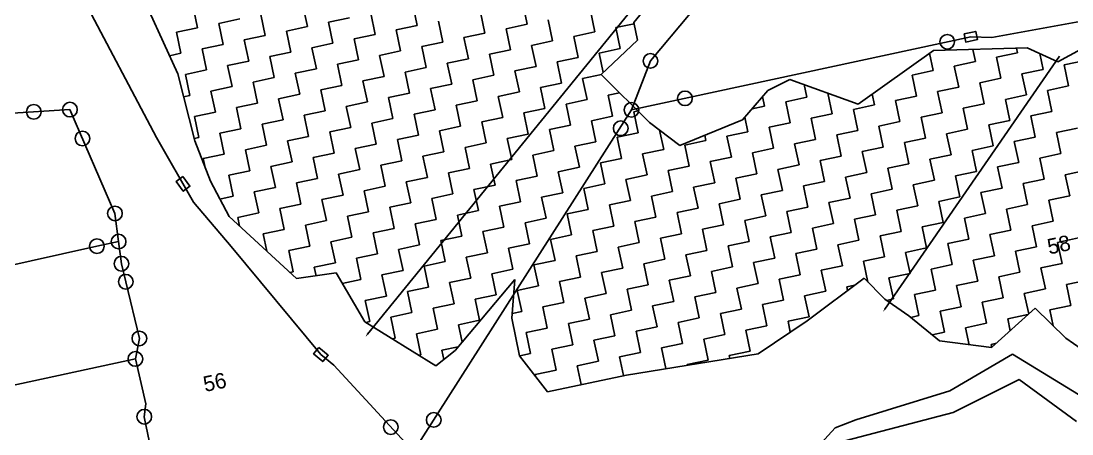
# Model space of a CAD drawing. Header units: metres. Extents: x 353726 to 355880, y 1748954 to 1750743.
# Drawn here: x 355075 to 355580, y 1750173 to 1750372 of the extents above; entities that cross this region are included whole.
import ezdxf
from ezdxf.enums import TextEntityAlignment as Align

# ---------------------------------------------------------------- set-up
doc = ezdxf.new("R2010")
doc.units = ezdxf.units.M
doc.header["$MEASUREMENT"] = 0
for name, color, linetype in [('POLY_HATCH', 12, 'Continuous'), ('POLY_PARCEL', 6, 'Continuous'), ('POLY_WATER', 4, 'Continuous'), ('SYM_ARROW', 1, 'Continuous'), ('TEXT_PARCEL', 7, 'Continuous'), ('V_BOUND_LINE', 7, 'Continuous')]:
    doc.layers.add(name, color=color, linetype=linetype)
doc.styles.add('kruti dev 050', font='')
doc.styles.get('kruti dev 050').set_extended_font_data('Kruti Dev 050')

msp = doc.modelspace()

# ---------------------------------------------------------------- linework, layer by layer
for points in [[(355527.94, 1750365.4), (355533.58, 1750366.59), (355534.4, 1750362.69), (355528.76, 1750361.5)], [(355152.41, 1750296.77), (355155.86, 1750292.15), (355152.67, 1750289.76), (355149.22, 1750294.38)], [(355217.93, 1750214.61), (355222.34, 1750210.89), (355219.77, 1750207.84), (355215.37, 1750211.56)]]:
    msp.add_lwpolyline(points, close=True)
for centre in [(355519.88, 1750361.61), (355377.23, 1750352.45), (355393.82, 1750334.43), (355080.87, 1750327.93), (355098.23, 1750329.01), (355368.12, 1750328.89), (355362.95, 1750320.03), (355104.26, 1750315.11), (355119.88, 1750279.08), (355121.62, 1750265.53), (355111.19, 1750263.33), (355123, 1750254.89), (355125.06, 1750246.23), (355131.59, 1750218.94), (355129.68, 1750209.09), (355133.97, 1750181.32), (355273.08, 1750179.77), (355252.45, 1750176.31)]:
    msp.add_circle(centre, 3.52)
at = {"layer": 'POLY_HATCH'}
for p, q in [((355369.26, 1750370.88), (355380.55, 1750384.76)), ((355136.27, 1750376.37), (355150.1, 1750346.14)), ((355371.04, 1750362.46), (355369.26, 1750370.88)), ((355598.75, 1750366.13), (355573.1, 1750351.95)), ((355353.55, 1750345.91), (355371.04, 1750362.46)), ((355558.22, 1750358.74), (355513.21, 1750357.42)), ((355573.1, 1750351.95), (355558.22, 1750358.74)), ((355513.21, 1750357.42), (355477.13, 1750331.69)), ((355150.1, 1750346.14), (355158.24, 1750314.04)), ((355376.72, 1750322.75), (355353.55, 1750345.91)), ((355444.25, 1750343.43), (355433.65, 1750338.27)), ((355477.13, 1750331.69), (355444.25, 1750343.43)), ((355433.65, 1750338.27), (355421.46, 1750324.02)), ((355421.46, 1750324.02), (355391.3, 1750311.81)), ((355391.3, 1750311.81), (355376.72, 1750322.75)), ((355158.24, 1750314.04), (355165.72, 1750294.65)), ((355165.72, 1750294.65), (355174.73, 1750277.61)), ((355174.73, 1750277.61), (355207.05, 1750247.78)), ((355207.05, 1750247.78), (355226.13, 1750250.45)), ((355226.13, 1750250.45), (355239.89, 1750226.98)), ((355283.43, 1750213.17), (355312.1, 1750247.32)), ((355312.1, 1750247.32), (355310.54, 1750228.68)), ((355452.51, 1750227.47), (355479.9, 1750247.87)), ((355479.9, 1750247.87), (355489.94, 1750237.81)), ((355489.94, 1750237.81), (355501.37, 1750229.88)), ((355541.18, 1750214.54), (355562.15, 1750233.58)), ((355562.15, 1750233.58), (355576.81, 1750219.02)), ((355239.89, 1750226.98), (355274.16, 1750205.8)), ((355310.54, 1750228.68), (355314.35, 1750210.61)), ((355429.05, 1750211.56), (355452.51, 1750227.47)), ((355501.37, 1750229.88), (355516.12, 1750217.77)), ((355516.12, 1750217.77), (355541.18, 1750214.54)), ((355576.81, 1750219.02), (355598.26, 1750204.07)), ((355274.16, 1750205.8), (355283.43, 1750213.17)), ((355314.35, 1750210.61), (355327.75, 1750193.34)), ((355365.68, 1750201.36), (355429.05, 1750211.56)), ((355327.75, 1750193.34), (355365.68, 1750201.36))]:
    msp.add_line(p, q, dxfattribs=at)
at = {"layer": 'POLY_HATCH', "linetype": 'Continuous'}
for p, q in [((355159.59, 1750368.34), (355157.45, 1750378.47)), ((355212.38, 1750368.91), (355210.24, 1750379.04)), ((355265.17, 1750369.47), (355263.03, 1750379.6)), ((355317.96, 1750370.04), (355315.82, 1750380.17)), ((355192.12, 1750364.63), (355189.98, 1750374.76)), ((355244.91, 1750365.2), (355242.77, 1750375.33)), ((355297.7, 1750365.76), (355295.56, 1750375.89)), ((355350.49, 1750366.33), (355348.35, 1750376.46)), ((355149.46, 1750366.2), (355159.59, 1750368.34)), ((355169.72, 1750370.48), (355179.85, 1750372.62)), ((355171.86, 1750360.35), (355169.72, 1750370.48)), ((355202.25, 1750366.77), (355212.38, 1750368.91)), ((355222.51, 1750371.05), (355232.64, 1750373.19)), ((355224.65, 1750360.92), (355222.51, 1750371.05)), ((355255.04, 1750367.33), (355265.17, 1750369.47)), ((355277.44, 1750361.48), (355275.3, 1750371.61)), ((355307.83, 1750367.9), (355317.96, 1750370.04)), ((355330.23, 1750362.05), (355328.09, 1750372.18)), ((355360.62, 1750368.47), (355369.38, 1750370.32)), ((355362.76, 1750358.34), (355360.62, 1750368.47)), ((355151.6, 1750356.07), (355149.46, 1750366.2)), ((355181.99, 1750362.49), (355192.12, 1750364.63)), ((355204.39, 1750356.64), (355202.25, 1750366.77)), ((355234.78, 1750363.06), (355244.91, 1750365.2)), ((355257.18, 1750357.21), (355255.04, 1750367.33)), ((355287.57, 1750363.62), (355297.7, 1750365.76)), ((355289.71, 1750353.49), (355287.57, 1750363.62)), ((355309.97, 1750357.77), (355307.83, 1750367.9)), ((355340.36, 1750364.19), (355350.49, 1750366.33)), ((355342.5, 1750354.06), (355340.36, 1750364.19)), ((355161.73, 1750358.21), (355171.86, 1750360.35)), ((355184.13, 1750352.36), (355181.99, 1750362.49)), ((355214.52, 1750358.78), (355224.65, 1750360.92)), ((355216.66, 1750348.65), (355214.52, 1750358.78)), ((355236.92, 1750352.93), (355234.78, 1750363.06)), ((355267.31, 1750359.34), (355277.44, 1750361.48)), ((355269.45, 1750349.21), (355267.31, 1750359.34)), ((355320.1, 1750359.91), (355330.23, 1750362.05)), ((355322.24, 1750349.78), (355320.1, 1750359.91)), ((355352.63, 1750356.2), (355362.76, 1750358.34)), ((355553.65, 1750356.34), (355553.18, 1750358.59)), ((355146.09, 1750354.9), (355151.6, 1750356.07)), ((355163.87, 1750348.08), (355161.73, 1750358.21)), ((355194.26, 1750354.5), (355204.39, 1750356.64)), ((355196.4, 1750344.37), (355194.26, 1750354.5)), ((355247.05, 1750355.07), (355257.18, 1750357.21)), ((355249.19, 1750344.94), (355247.05, 1750355.07)), ((355279.58, 1750351.35), (355289.71, 1750353.49)), ((355299.84, 1750355.63), (355309.97, 1750357.77)), ((355301.98, 1750345.5), (355299.84, 1750355.63)), ((355332.37, 1750351.92), (355342.5, 1750354.06)), ((355354.59, 1750346.9), (355352.63, 1750356.2)), ((355513.13, 1750347.78), (355511.38, 1750356.11)), ((355533.39, 1750352.06), (355532.15, 1750357.97)), ((355543.52, 1750354.2), (355553.65, 1750356.34)), ((355545.66, 1750344.07), (355543.52, 1750354.2)), ((355565.92, 1750348.35), (355564.32, 1750355.96)), ((355174, 1750350.22), (355184.13, 1750352.36)), ((355176.14, 1750340.09), (355174, 1750350.22)), ((355206.53, 1750346.51), (355216.66, 1750348.65)), ((355226.79, 1750350.79), (355236.92, 1750352.93)), ((355228.93, 1750340.66), (355226.79, 1750350.79)), ((355259.32, 1750347.08), (355269.45, 1750349.21)), ((355281.72, 1750341.22), (355279.58, 1750351.35)), ((355312.11, 1750347.64), (355322.24, 1750349.78)), ((355334.51, 1750341.79), (355332.37, 1750351.92)), ((355523.26, 1750349.92), (355533.39, 1750352.06)), ((355525.4, 1750339.79), (355523.26, 1750349.92)), ((355555.79, 1750346.21), (355565.92, 1750348.35)), ((355576.05, 1750350.49), (355586.18, 1750352.63)), ((355578.19, 1750340.36), (355576.05, 1750350.49)), ((355153.74, 1750345.94), (355163.87, 1750348.08)), ((355155.88, 1750335.81), (355153.74, 1750345.94)), ((355186.27, 1750342.23), (355196.4, 1750344.37)), ((355208.67, 1750336.38), (355206.53, 1750346.51)), ((355239.06, 1750342.8), (355249.19, 1750344.94)), ((355261.46, 1750336.95), (355259.32, 1750347.08)), ((355291.85, 1750343.36), (355301.98, 1750345.5)), ((355293.99, 1750333.23), (355291.85, 1750343.36)), ((355314.25, 1750337.51), (355312.11, 1750347.64)), ((355344.64, 1750343.93), (355353.63, 1750345.83)), ((355346.78, 1750333.8), (355344.64, 1750343.93)), ((355503, 1750345.64), (355513.13, 1750347.78)), ((355505.14, 1750335.51), (355503, 1750345.64)), ((355535.53, 1750341.93), (355545.66, 1750344.07)), ((355557.93, 1750336.08), (355555.79, 1750346.21)), ((355166.01, 1750337.95), (355176.14, 1750340.09)), ((355188.41, 1750332.1), (355186.27, 1750342.23)), ((355218.8, 1750338.52), (355228.93, 1750340.66)), ((355220.94, 1750328.39), (355218.8, 1750338.52)), ((355241.2, 1750332.67), (355239.06, 1750342.8)), ((355271.59, 1750339.08), (355281.72, 1750341.22)), ((355273.73, 1750328.96), (355271.59, 1750339.08)), ((355324.38, 1750339.65), (355334.51, 1750341.79)), ((355326.52, 1750329.52), (355324.38, 1750339.65)), ((355452.36, 1750334.94), (355451.08, 1750341)), ((355515.27, 1750337.65), (355525.4, 1750339.79)), ((355537.67, 1750331.8), (355535.53, 1750341.93)), ((355568.06, 1750338.22), (355578.19, 1750340.36)), ((355570.2, 1750328.09), (355568.06, 1750338.22)), ((355152.88, 1750335.17), (355155.88, 1750335.81)), ((355168.15, 1750327.82), (355166.01, 1750337.95)), ((355198.54, 1750334.24), (355208.67, 1750336.38)), ((355200.68, 1750324.11), (355198.54, 1750334.24)), ((355251.33, 1750334.81), (355261.46, 1750336.95)), ((355253.47, 1750324.68), (355251.33, 1750334.81)), ((355283.86, 1750331.09), (355293.99, 1750333.23)), ((355304.12, 1750335.37), (355314.25, 1750337.51)), ((355306.26, 1750325.24), (355304.12, 1750335.37)), ((355336.65, 1750331.66), (355346.78, 1750333.8)), ((355356.91, 1750335.94), (355362.36, 1750337.1)), ((355359.05, 1750325.81), (355356.91, 1750335.94)), ((355432.1, 1750330.66), (355431.11, 1750335.31)), ((355442.23, 1750332.8), (355452.36, 1750334.94)), ((355464.63, 1750326.95), (355462.52, 1750336.91)), ((355484.88, 1750331.23), (355483.79, 1750336.44)), ((355495.01, 1750333.37), (355505.14, 1750335.51)), ((355497.15, 1750323.24), (355495.01, 1750333.37)), ((355517.41, 1750327.52), (355515.27, 1750337.65)), ((355547.8, 1750333.94), (355557.93, 1750336.08)), ((355549.94, 1750323.81), (355547.8, 1750333.94)), ((355178.28, 1750329.96), (355188.41, 1750332.1)), ((355180.42, 1750319.83), (355178.28, 1750329.96)), ((355210.81, 1750326.25), (355220.94, 1750328.39)), ((355231.07, 1750330.53), (355241.2, 1750332.67)), ((355233.21, 1750320.4), (355231.07, 1750330.53)), ((355263.6, 1750326.82), (355273.73, 1750328.96)), ((355286, 1750320.96), (355283.86, 1750331.09)), ((355316.39, 1750327.38), (355326.52, 1750329.52)), ((355338.79, 1750321.53), (355336.65, 1750331.66)), ((355369.18, 1750327.95), (355371.1, 1750328.36)), ((355371.32, 1750317.82), (355369.18, 1750327.95)), ((355426.05, 1750329.38), (355432.1, 1750330.66)), ((355444.37, 1750322.67), (355442.23, 1750332.8)), ((355474.75, 1750329.09), (355484.88, 1750331.23)), ((355476.89, 1750318.96), (355474.75, 1750329.09)), ((355527.54, 1750329.66), (355537.67, 1750331.8)), ((355529.68, 1750319.53), (355527.54, 1750329.66)), ((355560.07, 1750325.95), (355570.2, 1750328.09)), ((355158.02, 1750325.68), (355168.15, 1750327.82)), ((355160.16, 1750315.55), (355158.02, 1750325.68)), ((355190.55, 1750321.97), (355200.68, 1750324.11)), ((355212.95, 1750316.12), (355210.81, 1750326.25)), ((355243.34, 1750322.54), (355253.47, 1750324.68)), ((355265.74, 1750316.69), (355263.6, 1750326.82)), ((355296.13, 1750323.1), (355306.26, 1750325.24)), ((355298.27, 1750312.97), (355296.13, 1750323.1)), ((355318.53, 1750317.25), (355316.39, 1750327.38)), ((355348.92, 1750323.67), (355359.05, 1750325.81)), ((355351.06, 1750313.54), (355348.92, 1750323.67)), ((355424.11, 1750318.39), (355422.63, 1750325.39)), ((355454.5, 1750324.81), (355464.63, 1750326.95)), ((355456.63, 1750314.68), (355454.5, 1750324.81)), ((355487.02, 1750321.1), (355497.15, 1750323.24)), ((355507.28, 1750325.38), (355517.41, 1750327.52)), ((355509.42, 1750315.25), (355507.28, 1750325.38)), ((355539.81, 1750321.67), (355549.94, 1750323.81)), ((355562.21, 1750315.82), (355560.07, 1750325.95)), ((355170.29, 1750317.69), (355180.42, 1750319.83)), ((355192.69, 1750311.84), (355190.55, 1750321.97)), ((355223.08, 1750318.26), (355233.21, 1750320.4)), ((355225.22, 1750308.13), (355223.08, 1750318.26)), ((355245.48, 1750312.41), (355243.34, 1750322.54)), ((355275.87, 1750318.83), (355286, 1750320.96)), ((355278.01, 1750308.7), (355275.87, 1750318.83)), ((355328.66, 1750319.39), (355338.79, 1750321.53)), ((355330.8, 1750309.26), (355328.66, 1750319.39)), ((355383.59, 1750309.83), (355381.64, 1750319.06)), ((355413.98, 1750316.25), (355424.11, 1750318.39)), ((355434.24, 1750320.53), (355444.37, 1750322.67)), ((355436.37, 1750310.4), (355434.24, 1750320.53)), ((355466.76, 1750316.82), (355476.89, 1750318.96)), ((355489.16, 1750310.97), (355487.02, 1750321.1)), ((355519.55, 1750317.39), (355529.68, 1750319.53)), ((355541.95, 1750311.54), (355539.81, 1750321.67)), ((355572.34, 1750317.96), (355582.47, 1750320.1)), ((355574.48, 1750307.83), (355572.34, 1750317.96)), ((355157.97, 1750315.09), (355160.16, 1750315.55)), ((355172.43, 1750307.56), (355170.29, 1750317.69)), ((355202.82, 1750313.98), (355212.95, 1750316.12)), ((355204.96, 1750303.85), (355202.82, 1750313.98)), ((355255.61, 1750314.55), (355265.74, 1750316.69)), ((355257.75, 1750304.42), (355255.61, 1750314.55)), ((355288.14, 1750310.83), (355298.27, 1750312.97)), ((355308.4, 1750315.11), (355318.53, 1750317.25)), ((355310.54, 1750304.98), (355308.4, 1750315.11)), ((355340.93, 1750311.4), (355351.06, 1750313.54)), ((355361.19, 1750315.68), (355371.32, 1750317.82)), ((355363.33, 1750305.55), (355361.19, 1750315.68)), ((355393.72, 1750311.97), (355403.85, 1750314.11)), ((355403.85, 1750314.11), (355403.31, 1750316.67)), ((355416.12, 1750306.12), (355413.98, 1750316.25)), ((355446.5, 1750312.54), (355456.63, 1750314.68)), ((355468.9, 1750306.69), (355466.76, 1750316.82)), ((355499.29, 1750313.11), (355509.42, 1750315.25)), ((355501.43, 1750302.98), (355499.29, 1750313.11)), ((355521.69, 1750307.26), (355519.55, 1750317.39)), ((355552.08, 1750313.68), (355562.21, 1750315.82)), ((355554.22, 1750303.55), (355552.08, 1750313.68)), ((355182.56, 1750309.7), (355192.69, 1750311.84)), ((355184.7, 1750299.57), (355182.56, 1750309.7)), ((355215.09, 1750305.99), (355225.22, 1750308.13)), ((355235.35, 1750310.27), (355245.48, 1750312.41)), ((355237.49, 1750300.14), (355235.35, 1750310.27)), ((355267.88, 1750306.56), (355278.01, 1750308.7)), ((355290.28, 1750300.71), (355288.14, 1750310.83)), ((355320.67, 1750307.12), (355330.8, 1750309.26)), ((355343.07, 1750301.27), (355340.93, 1750311.4)), ((355373.46, 1750307.69), (355383.59, 1750309.83)), ((355395.86, 1750301.84), (355393.72, 1750311.97)), ((355426.25, 1750308.26), (355436.37, 1750310.4)), ((355428.38, 1750298.13), (355426.25, 1750308.26)), ((355448.64, 1750302.41), (355446.5, 1750312.54)), ((355479.03, 1750308.83), (355489.16, 1750310.97)), ((355481.17, 1750298.7), (355479.03, 1750308.83)), ((355531.82, 1750309.4), (355541.95, 1750311.54)), ((355533.96, 1750299.27), (355531.82, 1750309.4)), ((355564.35, 1750305.69), (355574.48, 1750307.83)), ((355162.3, 1750305.42), (355172.43, 1750307.56)), ((355163.19, 1750301.2), (355162.3, 1750305.42)), ((355194.83, 1750301.71), (355204.96, 1750303.85)), ((355217.23, 1750295.86), (355215.09, 1750305.99)), ((355247.62, 1750302.28), (355257.75, 1750304.42)), ((355270.02, 1750296.43), (355267.88, 1750306.56)), ((355300.41, 1750302.84), (355310.54, 1750304.98)), ((355302.55, 1750292.71), (355300.41, 1750302.84)), ((355322.81, 1750296.99), (355320.67, 1750307.12)), ((355353.2, 1750303.41), (355363.33, 1750305.55)), ((355355.34, 1750293.28), (355353.2, 1750303.41)), ((355375.6, 1750297.56), (355373.46, 1750307.69)), ((355405.99, 1750303.98), (355416.12, 1750306.12)), ((355408.12, 1750293.85), (355405.99, 1750303.98)), ((355458.77, 1750304.55), (355468.9, 1750306.69)), ((355460.91, 1750294.42), (355458.77, 1750304.55)), ((355491.3, 1750300.84), (355501.43, 1750302.98)), ((355511.56, 1750305.12), (355521.69, 1750307.26)), ((355513.7, 1750294.99), (355511.56, 1750305.12)), ((355544.09, 1750301.41), (355554.22, 1750303.55)), ((355566.49, 1750295.56), (355564.35, 1750305.69)), ((355174.57, 1750297.43), (355184.7, 1750299.57)), ((355196.97, 1750291.58), (355194.83, 1750301.71)), ((355227.36, 1750298), (355237.49, 1750300.14)), ((355229.5, 1750287.87), (355227.36, 1750298)), ((355249.76, 1750292.15), (355247.62, 1750302.28)), ((355280.15, 1750298.57), (355290.28, 1750300.71)), ((355282.29, 1750288.44), (355280.15, 1750298.57)), ((355332.94, 1750299.13), (355343.07, 1750301.27)), ((355335.08, 1750289), (355332.94, 1750299.13)), ((355385.73, 1750299.7), (355395.86, 1750301.84)), ((355387.87, 1750289.57), (355385.73, 1750299.7)), ((355418.25, 1750295.99), (355428.38, 1750298.13)), ((355438.51, 1750300.27), (355448.64, 1750302.41)), ((355440.65, 1750290.14), (355438.51, 1750300.27)), ((355471.04, 1750296.56), (355481.17, 1750298.7)), ((355493.44, 1750290.71), (355491.3, 1750300.84)), ((355523.83, 1750297.13), (355533.96, 1750299.27)), ((355546.23, 1750291.28), (355544.09, 1750301.41)), ((355576.62, 1750297.7), (355586.75, 1750299.84)), ((355578.76, 1750287.57), (355576.62, 1750297.7)), ((355176.71, 1750287.3), (355174.57, 1750297.43)), ((355207.1, 1750293.72), (355217.23, 1750295.86)), ((355209.24, 1750283.59), (355207.1, 1750293.72)), ((355259.89, 1750294.29), (355270.02, 1750296.43)), ((355262.03, 1750284.16), (355259.89, 1750294.29)), ((355292.42, 1750290.58), (355302.55, 1750292.71)), ((355312.68, 1750294.85), (355322.81, 1750296.99)), ((355314.82, 1750284.72), (355312.68, 1750294.85)), ((355345.21, 1750291.14), (355355.34, 1750293.28)), ((355365.47, 1750295.42), (355375.6, 1750297.56)), ((355367.61, 1750285.29), (355365.47, 1750295.42)), ((355398, 1750291.71), (355408.12, 1750293.85)), ((355420.39, 1750285.86), (355418.25, 1750295.99)), ((355450.78, 1750292.28), (355460.91, 1750294.42)), ((355473.18, 1750286.43), (355471.04, 1750296.56)), ((355503.57, 1750292.85), (355513.7, 1750294.99)), ((355505.71, 1750282.72), (355503.57, 1750292.85)), ((355525.97, 1750287), (355523.83, 1750297.13)), ((355556.36, 1750293.42), (355566.49, 1750295.56)), ((355558.5, 1750283.29), (355556.36, 1750293.42)), ((355186.84, 1750289.44), (355196.97, 1750291.58)), ((355188.98, 1750279.31), (355186.84, 1750289.44)), ((355219.37, 1750285.73), (355229.5, 1750287.87)), ((355239.63, 1750290.01), (355249.76, 1750292.15)), ((355241.77, 1750279.88), (355239.63, 1750290.01)), ((355272.16, 1750286.3), (355282.29, 1750288.44)), ((355294.56, 1750280.45), (355292.42, 1750290.58)), ((355324.95, 1750286.86), (355335.08, 1750289)), ((355347.35, 1750281.01), (355345.21, 1750291.14)), ((355377.74, 1750287.43), (355387.87, 1750289.57)), ((355400.13, 1750281.58), (355398, 1750291.71)), ((355430.52, 1750288), (355440.65, 1750290.14)), ((355432.66, 1750277.87), (355430.52, 1750288)), ((355452.92, 1750282.15), (355450.78, 1750292.28)), ((355483.31, 1750288.57), (355493.44, 1750290.71)), ((355485.45, 1750278.44), (355483.31, 1750288.57)), ((355536.1, 1750289.14), (355546.23, 1750291.28)), ((355538.24, 1750279.01), (355536.1, 1750289.14)), ((355568.63, 1750285.43), (355578.76, 1750287.57)), ((355170.32, 1750285.95), (355176.71, 1750287.3)), ((355199.11, 1750281.45), (355209.24, 1750283.59)), ((355221.51, 1750275.6), (355219.37, 1750285.73)), ((355251.9, 1750282.02), (355262.03, 1750284.16)), ((355274.3, 1750276.17), (355272.16, 1750286.3)), ((355304.69, 1750282.58), (355314.82, 1750284.72)), ((355306.83, 1750272.45), (355304.69, 1750282.58)), ((355327.09, 1750276.73), (355324.95, 1750286.86)), ((355357.48, 1750283.15), (355367.61, 1750285.29)), ((355359.62, 1750273.02), (355357.48, 1750283.15)), ((355379.87, 1750277.3), (355377.74, 1750287.43)), ((355410.26, 1750283.72), (355420.39, 1750285.86)), ((355412.4, 1750273.59), (355410.26, 1750283.72)), ((355463.05, 1750284.29), (355473.18, 1750286.43)), ((355465.19, 1750274.16), (355463.05, 1750284.29)), ((355495.58, 1750280.58), (355505.71, 1750282.72)), ((355515.84, 1750284.86), (355525.97, 1750287)), ((355517.98, 1750274.73), (355515.84, 1750284.86)), ((355548.37, 1750281.15), (355558.5, 1750283.29)), ((355570.77, 1750275.3), (355568.63, 1750285.43)), ((355178.85, 1750277.17), (355188.98, 1750279.31)), ((355201.25, 1750271.32), (355199.11, 1750281.45)), ((355231.64, 1750277.74), (355241.77, 1750279.88)), ((355233.78, 1750267.61), (355231.64, 1750277.74)), ((355254.04, 1750271.89), (355251.9, 1750282.02)), ((355284.43, 1750278.31), (355294.56, 1750280.45)), ((355286.57, 1750268.18), (355284.43, 1750278.31)), ((355337.22, 1750278.87), (355347.35, 1750281.01)), ((355339.36, 1750268.74), (355337.22, 1750278.87)), ((355390, 1750279.44), (355400.13, 1750281.58)), ((355392.14, 1750269.31), (355390, 1750279.44)), ((355422.53, 1750275.73), (355432.66, 1750277.87)), ((355442.79, 1750280.01), (355452.92, 1750282.15)), ((355444.93, 1750269.88), (355442.79, 1750280.01)), ((355475.32, 1750276.3), (355485.45, 1750278.44)), ((355497.72, 1750270.45), (355495.58, 1750280.58)), ((355528.11, 1750276.87), (355538.24, 1750279.01)), ((355550.51, 1750271.02), (355548.37, 1750281.15)), ((355179.73, 1750273), (355178.85, 1750277.17)), ((355211.38, 1750273.46), (355221.51, 1750275.6)), ((355213.52, 1750263.33), (355211.38, 1750273.46)), ((355264.17, 1750274.03), (355274.3, 1750276.17)), ((355266.31, 1750263.9), (355264.17, 1750274.03)), ((355296.7, 1750270.32), (355306.83, 1750272.45)), ((355316.96, 1750274.59), (355327.09, 1750276.73)), ((355319.1, 1750264.46), (355316.96, 1750274.59)), ((355349.49, 1750270.88), (355359.62, 1750273.02)), ((355369.75, 1750275.16), (355379.87, 1750277.3)), ((355371.88, 1750265.03), (355369.75, 1750275.16)), ((355402.27, 1750271.45), (355412.4, 1750273.59)), ((355424.67, 1750265.6), (355422.53, 1750275.73)), ((355455.06, 1750272.02), (355465.19, 1750274.16)), ((355477.46, 1750266.17), (355475.32, 1750276.3)), ((355507.85, 1750272.59), (355517.98, 1750274.73)), ((355509.99, 1750262.46), (355507.85, 1750272.59)), ((355530.25, 1750266.74), (355528.11, 1750276.87)), ((355560.64, 1750273.16), (355570.77, 1750275.3)), ((355562.78, 1750263.03), (355560.64, 1750273.16)), ((355191.12, 1750269.18), (355201.25, 1750271.32)), ((355192.87, 1750260.87), (355191.12, 1750269.18)), ((355223.65, 1750265.47), (355233.78, 1750267.61)), ((355243.91, 1750269.75), (355254.04, 1750271.89)), ((355246.05, 1750259.62), (355243.91, 1750269.75)), ((355276.44, 1750266.04), (355286.57, 1750268.18)), ((355298.84, 1750260.19), (355296.7, 1750270.32)), ((355329.23, 1750266.6), (355339.36, 1750268.74)), ((355351.62, 1750260.75), (355349.49, 1750270.88)), ((355382.01, 1750267.17), (355392.14, 1750269.31)), ((355404.41, 1750261.32), (355402.27, 1750271.45)), ((355434.8, 1750267.74), (355444.93, 1750269.88)), ((355436.94, 1750257.61), (355434.8, 1750267.74)), ((355457.2, 1750261.89), (355455.06, 1750272.02)), ((355487.59, 1750268.31), (355497.72, 1750270.45)), ((355489.73, 1750258.18), (355487.59, 1750268.31)), ((355540.38, 1750268.88), (355550.51, 1750271.02)), ((355542.52, 1750258.75), (355540.38, 1750268.88)), ((355203.39, 1750261.19), (355213.52, 1750263.33)), ((355225.79, 1750255.34), (355223.65, 1750265.47)), ((355256.18, 1750261.76), (355266.31, 1750263.9)), ((355278.58, 1750255.91), (355276.44, 1750266.04)), ((355308.97, 1750262.33), (355319.1, 1750264.46)), ((355311.11, 1750252.2), (355308.97, 1750262.33)), ((355331.37, 1750256.47), (355329.23, 1750266.6)), ((355361.75, 1750262.89), (355371.88, 1750265.03)), ((355363.89, 1750252.76), (355361.75, 1750262.89)), ((355384.15, 1750257.04), (355382.01, 1750267.17)), ((355414.54, 1750263.46), (355424.67, 1750265.6)), ((355416.68, 1750253.33), (355414.54, 1750263.46)), ((355467.33, 1750264.03), (355477.46, 1750266.17)), ((355469.47, 1750253.9), (355467.33, 1750264.03)), ((355499.86, 1750260.32), (355509.99, 1750262.46)), ((355520.12, 1750264.6), (355530.25, 1750266.74)), ((355522.26, 1750254.47), (355520.12, 1750264.6)), ((355552.65, 1750260.89), (355562.78, 1750263.03)), ((355572.91, 1750265.17), (355583.04, 1750267.31)), ((355575.05, 1750255.04), (355572.91, 1750265.17)), ((355205.53, 1750251.06), (355203.39, 1750261.19)), ((355235.92, 1750257.48), (355246.05, 1750259.62)), ((355238.06, 1750247.35), (355235.92, 1750257.48)), ((355258.32, 1750251.63), (355256.18, 1750261.76)), ((355288.71, 1750258.05), (355298.84, 1750260.19)), ((355290.85, 1750247.92), (355288.71, 1750258.05)), ((355341.49, 1750258.61), (355351.62, 1750260.75)), ((355343.63, 1750248.48), (355341.49, 1750258.61)), ((355394.28, 1750259.18), (355404.41, 1750261.32)), ((355396.42, 1750249.05), (355394.28, 1750259.18)), ((355426.81, 1750255.47), (355436.94, 1750257.61)), ((355447.07, 1750259.75), (355457.2, 1750261.89)), ((355449.21, 1750249.62), (355447.07, 1750259.75)), ((355479.6, 1750256.04), (355489.73, 1750258.18)), ((355502, 1750250.19), (355499.86, 1750260.32)), ((355532.39, 1750256.61), (355542.52, 1750258.75)), ((355554.79, 1750250.76), (355552.65, 1750260.89)), ((355215.66, 1750253.2), (355225.79, 1750255.34)), ((355216.52, 1750249.1), (355215.66, 1750253.2)), ((355268.45, 1750253.77), (355278.58, 1750255.91)), ((355270.59, 1750243.64), (355268.45, 1750253.77)), ((355300.98, 1750250.06), (355311.11, 1750252.2)), ((355321.24, 1750254.33), (355331.37, 1750256.47)), ((355323.37, 1750244.2), (355321.24, 1750254.33)), ((355353.76, 1750250.62), (355363.89, 1750252.76)), ((355374.02, 1750254.9), (355384.15, 1750257.04)), ((355376.16, 1750244.77), (355374.02, 1750254.9)), ((355406.55, 1750251.19), (355416.68, 1750253.33)), ((355428.95, 1750245.34), (355426.81, 1750255.47)), ((355459.34, 1750251.76), (355469.47, 1750253.9)), ((355481.71, 1750246.05), (355479.6, 1750256.04)), ((355512.13, 1750252.33), (355522.26, 1750254.47)), ((355514.27, 1750242.2), (355512.13, 1750252.33)), ((355534.53, 1750246.48), (355532.39, 1750256.61)), ((355564.92, 1750252.9), (355575.05, 1750255.04)), ((355567.06, 1750242.77), (355564.92, 1750252.9)), ((355203.87, 1750250.71), (355205.53, 1750251.06)), ((355229.06, 1750245.45), (355238.06, 1750247.35)), ((355248.19, 1750249.49), (355258.32, 1750251.63)), ((355250.33, 1750239.36), (355248.19, 1750249.49)), ((355280.72, 1750245.78), (355290.85, 1750247.92)), ((355303.12, 1750239.93), (355300.98, 1750250.06)), ((355333.5, 1750246.34), (355343.63, 1750248.48)), ((355355.9, 1750240.49), (355353.76, 1750250.62)), ((355386.29, 1750246.91), (355396.42, 1750249.05)), ((355408.69, 1750241.06), (355406.55, 1750251.19)), ((355439.08, 1750247.48), (355449.21, 1750249.62)), ((355441.22, 1750237.35), (355439.08, 1750247.48)), ((355461.48, 1750241.63), (355459.34, 1750251.76)), ((355491.87, 1750248.05), (355502, 1750250.19)), ((355494.01, 1750237.92), (355491.87, 1750248.05)), ((355544.66, 1750248.62), (355554.79, 1750250.76)), ((355546.8, 1750238.49), (355544.66, 1750248.62)), ((355260.46, 1750241.5), (355270.59, 1750243.64)), ((355282.86, 1750235.65), (355280.72, 1750245.78)), ((355313.24, 1750242.07), (355323.37, 1750244.2)), ((355315.38, 1750231.94), (355313.24, 1750242.07)), ((355335.64, 1750236.21), (355333.5, 1750246.34)), ((355366.03, 1750242.63), (355376.16, 1750244.77)), ((355368.17, 1750232.5), (355366.03, 1750242.63)), ((355388.43, 1750236.78), (355386.29, 1750246.91)), ((355418.82, 1750243.2), (355428.95, 1750245.34)), ((355420.96, 1750233.07), (355418.82, 1750243.2)), ((355471.61, 1750243.77), (355475.49, 1750244.59)), ((355471.99, 1750241.98), (355471.61, 1750243.77)), ((355504.14, 1750240.06), (355514.27, 1750242.2)), ((355524.4, 1750244.34), (355534.53, 1750246.48)), ((355526.54, 1750234.21), (355524.4, 1750244.34)), ((355556.93, 1750240.63), (355567.06, 1750242.77)), ((355577.19, 1750244.91), (355587.32, 1750247.05)), ((355579.33, 1750234.78), (355577.19, 1750244.91)), ((355240.2, 1750237.22), (355250.33, 1750239.36)), ((355242.34, 1750227.09), (355240.2, 1750237.22)), ((355262.6, 1750231.37), (355260.46, 1750241.5)), ((355292.99, 1750237.79), (355303.12, 1750239.93)), ((355295.12, 1750227.66), (355292.99, 1750237.79)), ((355345.77, 1750238.35), (355355.9, 1750240.49)), ((355347.91, 1750228.22), (355345.77, 1750238.35)), ((355398.56, 1750238.92), (355408.69, 1750241.06)), ((355400.7, 1750228.79), (355398.56, 1750238.92)), ((355431.09, 1750235.21), (355441.22, 1750237.35)), ((355451.35, 1750239.49), (355461.48, 1750241.63)), ((355453.49, 1750229.36), (355451.35, 1750239.49)), ((355490.78, 1750237.24), (355494.01, 1750237.92)), ((355506.28, 1750229.93), (355504.14, 1750240.06)), ((355536.67, 1750236.35), (355546.8, 1750238.49)), ((355559.02, 1750230.74), (355556.93, 1750240.63)), ((355272.73, 1750233.51), (355282.86, 1750235.65)), ((355274.87, 1750223.38), (355272.73, 1750233.51)), ((355325.51, 1750234.08), (355335.64, 1750236.21)), ((355327.65, 1750223.95), (355325.51, 1750234.08)), ((355358.04, 1750230.36), (355368.17, 1750232.5)), ((355378.3, 1750234.64), (355388.43, 1750236.78)), ((355380.44, 1750224.51), (355378.3, 1750234.64)), ((355410.83, 1750230.93), (355420.96, 1750233.07)), ((355433.23, 1750225.08), (355431.09, 1750235.21)), ((355516.41, 1750232.07), (355526.54, 1750234.21)), ((355518.55, 1750221.94), (355516.41, 1750232.07)), ((355538.81, 1750226.22), (355536.67, 1750236.35)), ((355569.2, 1750232.64), (355579.33, 1750234.78)), ((355570.82, 1750224.97), (355569.2, 1750232.64)), ((355240.38, 1750226.67), (355242.34, 1750227.09)), ((355252.47, 1750229.23), (355262.6, 1750231.37)), ((355254.61, 1750219.1), (355252.47, 1750229.23)), ((355284.99, 1750225.52), (355295.12, 1750227.66)), ((355310.73, 1750230.95), (355315.38, 1750231.94)), ((355337.78, 1750226.08), (355347.91, 1750228.22)), ((355360.18, 1750220.23), (355358.04, 1750230.36)), ((355390.57, 1750226.65), (355400.7, 1750228.79)), ((355412.97, 1750220.8), (355410.83, 1750230.93)), ((355443.36, 1750227.22), (355453.49, 1750229.36)), ((355444.46, 1750222.01), (355443.36, 1750227.22)), ((355502.33, 1750229.09), (355506.28, 1750229.93)), ((355548.94, 1750228.36), (355558.66, 1750230.41)), ((355550.14, 1750222.67), (355548.94, 1750228.36)), ((355264.74, 1750221.24), (355274.87, 1750223.38)), ((355286.76, 1750217.14), (355284.99, 1750225.52)), ((355317.52, 1750221.81), (355327.65, 1750223.95)), ((355339.92, 1750215.95), (355337.78, 1750226.08)), ((355370.31, 1750222.37), (355380.44, 1750224.51)), ((355372.45, 1750212.24), (355370.31, 1750222.37)), ((355392.71, 1750216.52), (355390.57, 1750226.65)), ((355423.1, 1750222.94), (355433.23, 1750225.08)), ((355425.24, 1750212.81), (355423.1, 1750222.94)), ((355512.58, 1750220.68), (355518.55, 1750221.94)), ((355528.68, 1750224.08), (355538.81, 1750226.22)), ((355530.4, 1750215.93), (355528.68, 1750224.08)), ((355253.14, 1750218.79), (355254.61, 1750219.1)), ((355266.87, 1750211.11), (355264.74, 1750221.24)), ((355319.66, 1750211.68), (355317.52, 1750221.81)), ((355350.05, 1750218.09), (355360.18, 1750220.23)), ((355352.19, 1750207.96), (355350.05, 1750218.09)), ((355402.84, 1750218.66), (355412.97, 1750220.8)), ((355404.98, 1750208.53), (355402.84, 1750218.66)), ((355277, 1750213.25), (355284.89, 1750214.91)), ((355277.94, 1750208.81), (355277, 1750213.25)), ((355329.79, 1750213.82), (355339.92, 1750215.95)), ((355331.93, 1750203.69), (355329.79, 1750213.82)), ((355362.32, 1750210.1), (355372.45, 1750212.24)), ((355382.58, 1750214.38), (355392.71, 1750216.52)), ((355384.69, 1750204.42), (355382.58, 1750214.38)), ((355415.11, 1750210.67), (355425.24, 1750212.81)), ((355540.95, 1750216.09), (355543.48, 1750216.62)), ((355541.26, 1750214.61), (355540.95, 1750216.09)), ((355265.9, 1750210.9), (355266.87, 1750211.11)), ((355314.39, 1750210.56), (355319.66, 1750211.68)), ((355342.06, 1750205.83), (355352.19, 1750207.96)), ((355364.24, 1750201.05), (355362.32, 1750210.1)), ((355394.85, 1750206.39), (355404.98, 1750208.53)), ((355415.39, 1750209.36), (355415.11, 1750210.67)), ((355321.8, 1750201.55), (355331.93, 1750203.69)), ((355343.98, 1750196.77), (355342.06, 1750205.83)), ((355394.92, 1750206.06), (355394.85, 1750206.39)), ((355321.96, 1750200.8), (355321.8, 1750201.55))]:
    msp.add_line(p, q, dxfattribs=at)
at = {"layer": 'POLY_PARCEL'}
for p, q in [((355096.98, 1750396.96), (355139.79, 1750315.58)), ((355068.27, 1750327.15), (355098.23, 1750329.01)), ((355098.23, 1750329.01), (355119.88, 1750279.08)), ((355368.12, 1750328.89), (355263.35, 1750164.51)), ((355139.79, 1750315.58), (355157.6, 1750284.41)), ((355157.6, 1750284.41), (355175.72, 1750263.1)), ((355119.88, 1750279.08), (355121.62, 1750265.53)), ((355016.18, 1750242.26), (355111.19, 1750263.33)), ((355111.19, 1750263.33), (355121.62, 1750265.53)), ((355123, 1750254.89), (355121.62, 1750265.53)), ((355175.72, 1750263.1), (355218.85, 1750211.23)), ((355125.06, 1750246.23), (355123, 1750254.89)), ((355131.59, 1750218.94), (355125.06, 1750246.23)), ((355129.68, 1750209.09), (355131.59, 1750218.94)), ((355129.68, 1750209.09), (355034.53, 1750188.5)), ((355134.67, 1750187.43), (355129.68, 1750209.09)), ((355218.85, 1750211.23), (355225, 1750206.05)), ((355225, 1750206.05), (355263.35, 1750164.51)), ((355133.97, 1750181.32), (355134.67, 1750187.43)), ((355146.96, 1750117.48), (355133.97, 1750181.32))]:
    msp.add_line(p, q, dxfattribs=at)
at = {"layer": 'POLY_WATER'}
for p, q in [((355551.3, 1750211.46), (355521.1, 1750193.78)), ((355601.99, 1750180.36), (355551.3, 1750211.46)), ((355522.77, 1750183.39), (355554.51, 1750199.14)), ((355554.51, 1750199.14), (355581.96, 1750178.95)), ((355521.1, 1750193.78), (355475.99, 1750179.73)), ((355467.57, 1750168.91), (355522.77, 1750183.39)), ((355475.99, 1750179.73), (355466.04, 1750175.93)), ((355466.04, 1750175.93), (355441.43, 1750149.15))]:
    msp.add_line(p, q, dxfattribs=at)
at = {"layer": 'SYM_ARROW'}
for points in [[(355241.31, 1750221.06), (355417.61, 1750437.98)], [(355489.94, 1750233.09), (355573.77, 1750354.71)]]:
    msp.add_lwpolyline(points, dxfattribs=at)
for points in [[(355490.18, 1750232.92), (355488.91, 1750231.61), (355489.69, 1750233.26)], [(355241.54, 1750220.87), (355240.17, 1750219.66), (355241.07, 1750221.25)]]:
    msp.add_solid(points, dxfattribs=at)
at = {"layer": 'V_BOUND_LINE'}
for p, q in [((355377.23, 1750352.45), (355396.26, 1750375.23)), ((355583.63, 1750371.39), (355541.36, 1750363.67)), ((355531.17, 1750364.05), (355368.12, 1750328.89)), ((355541.36, 1750363.67), (355531.17, 1750364.05)), ((355368.12, 1750328.89), (355377.23, 1750352.45))]:
    msp.add_line(p, q, dxfattribs=at)

# ---------------------------------------------------------------- texts
at = {"layer": 'TEXT_PARCEL', "style": 'kruti dev 050'}
for s, p in [('58', (355573.52, 1750264.06)), ('56', (355167.83, 1750197.97))]:
    msp.add_text(s, height=7.454, rotation=11.9269, dxfattribs=at).set_placement(p, align=Align.MIDDLE)

doc.saveas('drawing.dxf')
